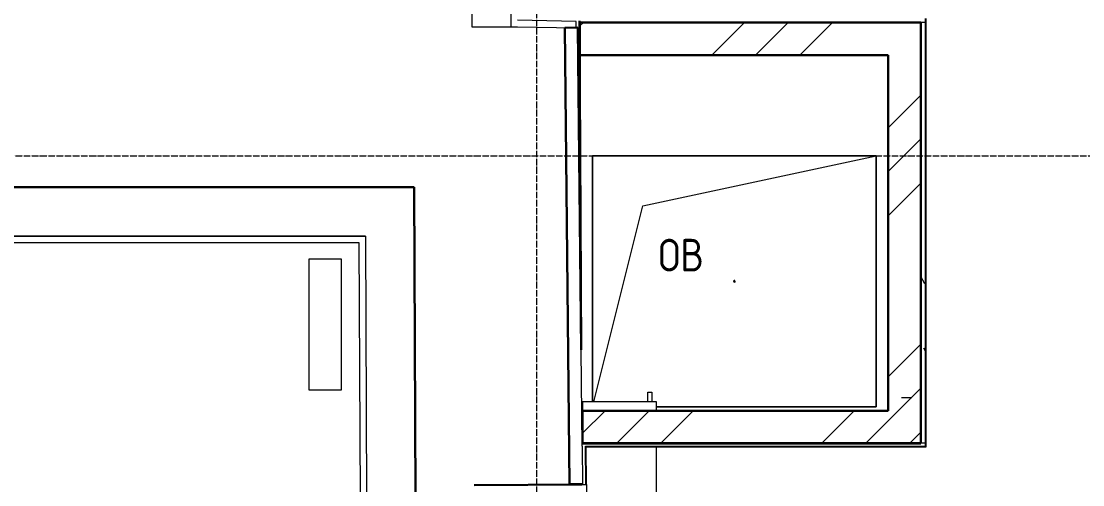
# Model space of a CAD drawing. Header units: millimetres. Extents: x -42533 to 645315, y 3457 to 82611.
# Drawn here: x 278965 to 282219, y 33762 to 35182 of the extents above; entities that cross this region are included whole.
import ezdxf

# ---------------------------------------------------------------- set-up
doc = ezdxf.new("R2010")
doc.units = ezdxf.units.MM
doc.linetypes.add('ADSK_Линия сетки', pattern=[25, 20, -2.5, 0, -2.5])
for name, color, linetype, lineweight in [('Аннотация', 7, 'Continuous', 18), ('Обобщенные модели', 7, 'Continuous', 18), ('Оси', 253, 'Continuous', 9), ('Перекрытие', 7, 'Continuous', 18), ('Стены внутренние', 7, 'Continuous', 18), ('Стены наружные', 7, 'Continuous', 18), ('Стены несущие', 7, 'Continuous', 30), ('Стены отделка', 7, 'Continuous', 30), ('Стены перегородки', 7, 'Continuous', 30), ('Стены штриховка', 7, 'Continuous', 9), ('ТХ', 5, 'Continuous', 0), ('ШТРИХОВКА', 252, 'Continuous', 15)]:
    doc.layers.add(name, color=color, linetype=linetype, lineweight=lineweight)
doc.layers.add('ЭОМ_Лотки рабочие', color=5, linetype='Continuous')
doc.styles.add('GOST Common_4', font='GOST_Common.ttf', dxfattribs={"width": 0.9, "height": 200})
pattern_1 = [(45, (507.34, 158.9), (-381.66, 381.66), []), (45, (642.3, 158.9), (0, 763.322), []), (45, (372.4, 158.9), (0, 763.322), [])]

# ---------------------------------------------------------------- blocks, each defined once
blk = doc.blocks.new('ТХ 3 этаж')
at = {"layer": 'ТХ', "color": 8}
blk.add_line((8667, 7593.4), (8634.8, 7593.4), dxfattribs=at)
blk = doc.blocks.new('План 3 этажа')
at = {"layer": 'Стены внутренние', "lineweight": 9}
h = blk.add_hatch(dxfattribs=at)
h.set_pattern_fill('FP_1', color=8, style=0, pattern_type=2)
h.set_pattern_definition(pattern_1)
h.paths.add_polyline_path([(1583.207, 8762.444), (1583.207, 8862.444), (638.337, 8862.444), (638.337, 8762.444)])
h = blk.add_hatch(dxfattribs=at)
h.set_pattern_fill('FP_1', color=8, style=0, pattern_type=2)
h.set_pattern_definition(pattern_1)
h.paths.add_polyline_path([(1583.207, 7672.444), (1683.207, 7672.444), (1683.207, 8862.444), (1583.207, 8862.444), (1583.207, 8625.56)])
h = blk.add_hatch(dxfattribs=at)
h.set_pattern_fill('FP_5', color=8, style=0, pattern_type=2)
h.set_pattern_definition([(0, (507.34, 158.9), (406.4, 101.6), [33.528, -271.272, 33.528, -271.272, -1625.6]), (0, (507.34, 158.9), (406.4, 101.6), [-609.6, 33.528, -576.072, 33.528, -271.272, -711.2]), (0, (507.34, 158.9), (406.4, 101.6), [-1524, 33.528, -169.672, 33.528, -474.472]), (120, (659.74, 209.7), (-291.1882, 301.1527), [33.528, -271.272, 33.528, -271.272, -1625.6]), (120, (659.74, 209.7), (-291.1882, 301.1527), [-609.6, 33.528, -576.072, 33.528, -271.272, -711.2]), (120, (659.74, 209.7), (-291.1882, 301.1527), [-1524, 33.528, -169.672, 33.528, -474.472]), (240, (710.54, 412.9), (-115.2118, -402.7527), [33.528, -271.272, 33.528, -271.272, -1625.6]), (240, (710.54, 412.9), (-115.2118, -402.7527), [-609.6, 33.528, -576.072, 33.528, -271.272, -711.2]), (240, (710.54, 412.9), (-115.2118, -402.7527), [-1524, 33.528, -169.672, 33.528, -474.472])])
h.paths.add_polyline_path([(1687.515, 7573.902), (1698.207, 7573.902), (1698.207, 8862.444), (1683.207, 8862.444), (1683.844, 7573.902)])
h = blk.add_hatch(dxfattribs=at)
h.set_pattern_fill('FP_1', color=8, style=0, pattern_type=2)
h.set_pattern_definition(pattern_1)
h.paths.add_polyline_path([(1547.046, 7572.444), (1683.207, 7572.444), (1683.207, 7573.902), (1683.207, 7672.444), (646.908, 7672.444), (646.908, 7572.444), (1451.193, 7572.444)])
at = {"layer": 'Обобщенные модели', "color": 8}
for p, q in [((677.046, 7699.972), (677.046, 8453.902)), ((677.046, 8453.902), (1547.046, 8453.902)), ((1547.046, 8453.902), (677.046, 8453.902)), ((677.046, 8453.902), (677.046, 7699.972)), ((831.046, 8299.902), (1547.046, 8453.902)), ((1547.046, 8453.902), (1547.046, 7683.902)), ((1547.046, 7683.902), (1547.046, 8453.902)), ((681.064, 7699.972), (831.046, 8299.902)), ((1547.046, 7683.902), (873.207, 7683.902)), ((873.207, 7683.902), (1547.046, 7683.902))]:
    blk.add_line(p, q, dxfattribs=at)
for start, end in [(0, 180), (60, 165), (180, 0), (195, 270), (300, 0)]:
    blk.add_arc((1112.046, 8068.902), 2.5, start, end, dxfattribs=at)
at = {"layer": 'Оси', "color": 8, "linetype": 'ADSK_Линия сетки'}
for p, q in [((506.908, -3523.688), (506.908, 43515.246)), ((-10051.774, 8453.902), (56512.196, 8453.902))]:
    blk.add_line(p, q, dxfattribs=at)
at = {"layer": 'Перекрытие', "color": 8}
for p, q in [((873.207, 7699.972), (646.908, 7699.972)), ((646.908, 7699.972), (646.908, 7672.444)), ((873.207, 7672.444), (873.207, 7699.972)), ((873.207, 712), (873.207, 7561.902))]:
    blk.add_line(p, q, dxfattribs=at)
at = {"layer": 'Стены внутренние', "color": 8}
for p, q in [((847.207, 7699.972), (847.207, 7728.902)), ((847.207, 7728.902), (859.207, 7728.902)), ((859.207, 7728.902), (859.207, 7699.972))]:
    blk.add_line(p, q, dxfattribs=at)
at = {"layer": 'Стены наружные', "color": 8}
blk.add_line((658.899, 7446.113), (667.448, 6618.347), dxfattribs=at)
at = {"layer": 'Стены несущие', "color": 8}
for p, q in [((642.633, 7859.169), (637.837, 8867.492)), ((1683.207, 8862.444), (638.337, 8862.444)), ((638.337, 8862.444), (638.337, 8762.444)), ((1683.207, 7572.444), (1683.207, 8862.444)), ((592.438, 8846.103), (632.436, 8846.516)), ((592.438, 8846.103), (606.889, 7446.865)), ((632.436, 8846.516), (642.633, 7859.169)), ((638.337, 8762.444), (1583.207, 8762.444)), ((1583.207, 8762.444), (1583.207, 7672.444)), ((-6267.004, 8357.492), (130.257, 8357.492)), ((134.769, 7408.62), (130.257, 8357.492)), ((1583.207, 7672.444), (646.908, 7672.444)), ((646.908, 7672.444), (646.908, 7572.444)), ((646.908, 7572.444), (1683.207, 7572.444)), ((314.601, 7444.475), (644.597, 7446.044)), ((644.592, 7447.044), (606.889, 7446.865)), ((606.889, 7446.865), (606.889, 7446.865)), ((644.597, 7446.044), (644.592, 7447.044))]:
    blk.add_line(p, q, dxfattribs=at)
at = {"layer": 'Стены отделка', "color": 8, "lineweight": 9}
for p, q in [((627.343, 8865.417), (447.343, 8868.976)), ((627.343, 8845.413), (627.343, 8865.417)), ((637.861, 8862.444), (638.337, 8862.444)), ((1700.207, 7561.902), (1700.207, 8874.444)), ((427.343, 8848.902), (447.343, 8848.902)), ((447.343, 8848.972), (627.343, 8845.413)), ((-19.745, 8357.492), (-6267.004, 8357.492)), ((-19.741, 8356.778), (-19.745, 8357.492)), ((130.257, 8357.492), (-19.741, 8356.778)), ((-6416.093, 8207.492), (-19.031, 8207.492)), ((-39.032, 8207.492), (-6416.074, 8207.492)), ((-19.031, 8207.492), (-39.031, 8207.397)), ((-19.031, 8207.492), (-15.229, 7407.906)), ((-6435.972, 8187.492), (-38.936, 8187.492)), ((-38.936, 8187.492), (-35.229, 7407.811)), ((-92.622, 8136.544), (-192.622, 8136.544)), ((-192.622, 8136.544), (-192.622, 7736.544)), ((-92.622, 7736.544), (-92.622, 8136.544)), ((645.682, 7563.902), (642.633, 7859.169)), ((-192.622, 7736.544), (-92.622, 7736.544)), ((1683.207, 7573.902), (645.579, 7573.902)), ((657.703, 7561.902), (1700.207, 7561.902)), ((658.899, 7446.113), (657.703, 7561.902)), ((606.889, 7446.865), (606.899, 7445.865)), ((644.597, 7446.044), (658.899, 7446.113)), ((646.899, 7446.055), (646.889, 7447.055))]:
    blk.add_line(p, q, dxfattribs=at)
at = {"layer": 'Стены перегородки', "color": 8, "lineweight": 18}
for p, q in [((307.343, 9952.902), (307.343, 8848.902)), ((427.343, 9952.902), (427.343, 8848.902)), ((307.343, 8848.902), (427.343, 8848.902))]:
    blk.add_line(p, q, dxfattribs=at)
at = {"layer": 'Стены штриховка', "color": 8}
for p, q in [((1698.207, 8862.444), (1683.207, 8862.444)), ((1698.207, 7561.902), (1698.207, 8874.444)), ((645.682, 7563.902), (646.889, 7447.055)), ((655.683, 7563.902), (1698.207, 7563.902)), ((656.899, 7446.103), (655.683, 7563.902)), ((1683.207, 7573.902), (1698.207, 7573.902))]:
    blk.add_line(p, q, dxfattribs=at)
at = {"layer": 'ЭОМ_Лотки рабочие'}
blk.add_blockref('ТХ 3 этаж', (-7010.895, 118.542), dxfattribs=at)
at = {"layer": 'Аннотация', "color": 8, "lineweight": 9, "insert": (879.025, 8199.149), "char_height": 100, "width": 156.348, "attachment_point": 1, "line_spacing_factor": 1.022766, "style": 'GOST Common_4'}
blk.add_mtext('\\pxt3.6,7.2,10.8,14.4,18,21.6,25.2,28.8,32.4,36,39.6,43.2,46.8,50.4,54,57.6,61.2,64.8,68.4,72,75.6,79.2,82.8,86.4,90,93.6,97.2,100.8,104.4,108,111.6,115.2;{ОВ}', dxfattribs=at)

msp = doc.modelspace()

# ---------------------------------------------------------------- block references
at = {"layer": 'ШТРИХОВКА'}
msp.add_blockref('План 3 этажа', (280039.2, 26316.4), dxfattribs=at)

doc.saveas('drawing.dxf')
